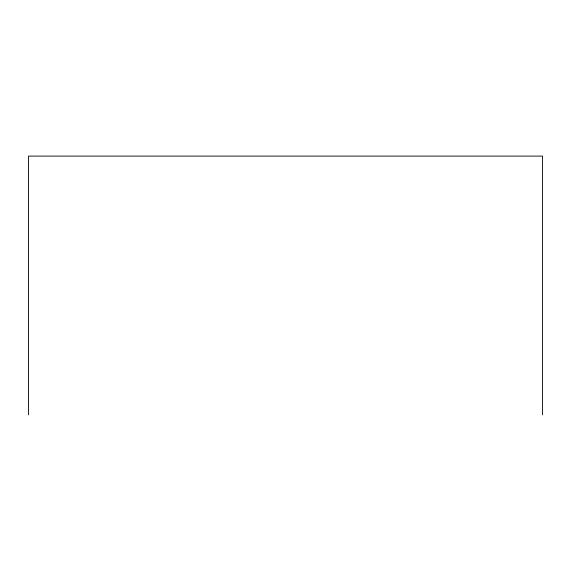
<?xml version="1.0" encoding="UTF-8"?>
<svg xmlns="http://www.w3.org/2000/svg" width="571" height="571" viewBox="0 0 571 571"><rect width="100%" height="100%" fill="white"/><g stroke="black" fill="none" stroke-linecap="round" stroke-linejoin="round"><path stroke-width="0.86" d="M542.45 414.896L542.45 156.104L28.55 156.104L28.55 414.896"/></g></svg>
